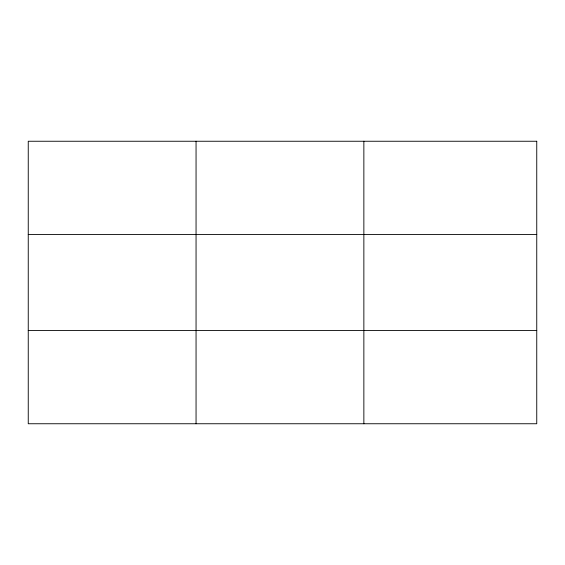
<?xml version="1.0" encoding="UTF-8"?>
<svg xmlns="http://www.w3.org/2000/svg" width="565" height="565" viewBox="0 0 565 565"><rect width="100%" height="100%" fill="white"/><g stroke="black" fill="none" stroke-linecap="round" stroke-linejoin="round"><path stroke-width="0.85" d="M196.055 423.75L196.055 141.25M363.86 423.75L363.86 141.25M28.25 234.475L536.75 234.475M28.25 330.525L536.75 330.525M536.75 141.25L28.25 141.25L28.25 423.75L536.75 423.75L536.75 141.25"/></g></svg>
